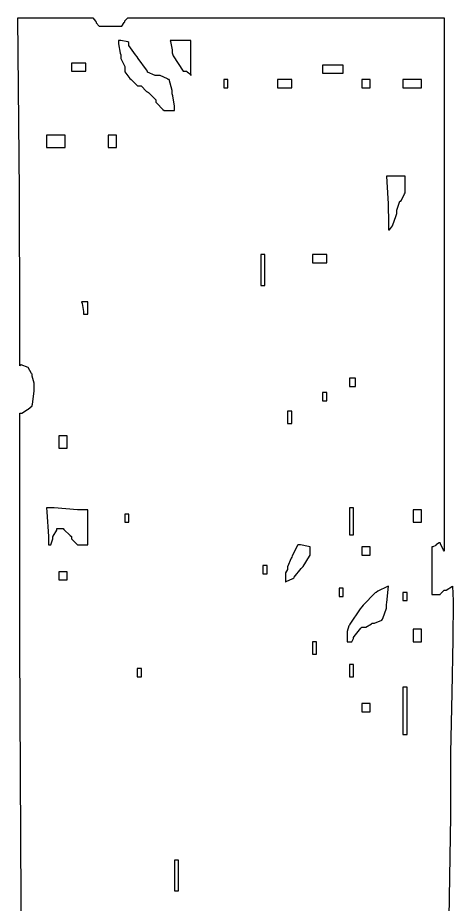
# Model space of a CAD drawing. Extents: x 58 to 299, y 50 to 312.
# Drawn here: x 291.57 to 299.03, y 192.88 to 208.07 of the extents above; entities that cross this region are included whole.
import ezdxf

# ---------------------------------------------------------------- set-up
doc = ezdxf.new("R2010")
doc.units = 0
doc.header["$MEASUREMENT"] = 0

msp = doc.modelspace()

# ---------------------------------------------------------------- linework, layer by layer
at = {"color": 40}
msp.add_lwpolyline([(291.667, 185.323), (291.607, 197.303), (291.607, 201.296), (291.641, 201.296), (291.738, 201.357), (291.747, 201.366), (291.747, 201.366), (291.817, 201.42), (291.817, 201.436), (291.826, 201.446), (291.853, 201.677), (291.853, 201.753), (291.853, 201.807), (291.817, 201.927), (291.817, 201.965), (291.808, 201.975), (291.751, 202.077), (291.632, 202.12), (291.607, 202.106), (291.607, 202.851), (291.601, 205.088), (291.579, 207.469), (291.571, 208.069), (291.888, 208.069), (292.603, 208.069), (292.842, 208.069), (292.858, 208.069), (292.902, 208.008), (292.912, 207.998), (292.912, 207.981), (292.964, 207.927), (292.982, 207.927), (293.026, 207.927), (293.125, 207.927), (293.158, 207.927), (293.202, 207.927), (293.302, 207.927), (293.335, 207.927), (293.351, 207.927), (293.395, 207.99), (293.405, 207.998), (293.405, 208.016), (293.457, 208.069), (293.475, 208.069), (293.836, 208.069), (294.924, 208.069), (296.174, 208.069), (297.425, 208.069), (298.511, 208.069), (298.873, 208.069), (298.873, 206.924), (298.873, 203.487), (298.873, 200.071), (298.873, 198.931), (298.863, 198.949), (298.811, 199.056), (298.803, 199.073), (298.785, 199.073), (298.741, 199.047), (298.733, 199.037), (298.733, 199.029), (298.679, 199.003), (298.662, 199.003), (298.662, 198.8), (298.662, 198.344), (298.662, 198.191), (298.662, 198.191), (298.767, 198.191), (298.803, 198.191), (298.811, 198.2), (298.873, 198.261), (298.873, 198.261), (298.908, 198.261), (299.015, 198.331), (299.015, 198.331), (299.018, 198.331), (299.029, 198.079), (299.023, 197.419), (299.004, 196.501), (298.985, 195.731), (298.979, 195.475), (298.979, 194.39), (298.943, 191.95)], dxfattribs=at)
for points in [[(293.299, 207.68), (293.299, 207.619), (293.325, 207.461), (293.335, 207.433), (293.335, 207.373), (293.405, 207.234), (293.405, 207.187), (293.405, 207.143), (293.493, 207.028), (293.511, 207.01), (293.528, 206.994), (293.62, 206.904), (293.652, 206.904), (293.686, 206.904), (293.776, 206.808), (293.794, 206.798), (293.81, 206.79), (293.934, 206.664), (293.934, 206.622), (293.951, 206.605), (294.058, 206.499), (294.076, 206.481), (294.12, 206.481), (294.219, 206.481), (294.253, 206.481), (294.253, 206.553), (294.225, 206.729), (294.217, 206.764), (294.217, 206.825), (294.163, 207.01), (294.146, 207.01), (294.137, 207.02), (294.011, 207.081), (293.97, 207.081), (293.926, 207.081), (293.794, 207.134), (293.794, 207.151), (293.776, 207.178), (293.634, 207.371), (293.617, 207.397), (293.59, 207.433), (293.475, 207.593), (293.475, 207.646), (293.457, 207.655), (293.338, 207.68), (293.299, 207.68)], [(294.217, 207.469), (294.233, 207.417), (294.405, 207.151), (294.463, 207.151), (294.472, 207.143), (294.533, 207.097), (294.533, 207.081), (294.533, 207.231), (294.533, 207.568), (294.533, 207.68), (294.445, 207.68), (294.247, 207.68), (294.181, 207.68), (294.189, 207.663), (294.217, 207.519), (294.217, 207.469)], [(292.489, 207.151), (292.549, 207.151), (292.688, 207.151), (292.735, 207.151), (292.735, 207.151), (292.735, 207.258), (292.735, 207.293), (292.673, 207.293), (292.534, 207.293), (292.489, 207.293), (292.489, 207.258), (292.489, 207.178), (292.489, 207.151)], [(296.792, 207.117), (296.881, 207.117), (297.079, 207.117), (297.145, 207.117), (297.145, 207.152), (297.145, 207.231), (297.145, 207.257), (297.057, 207.257), (296.858, 207.257), (296.792, 207.257), (296.792, 207.222), (296.792, 207.144), (296.792, 207.117)], [(295.099, 206.868), (295.115, 206.868), (295.155, 206.868), (295.169, 206.868), (295.169, 206.868), (295.169, 206.976), (295.169, 207.01), (295.151, 207.01), (295.111, 207.01), (295.099, 207.01), (295.099, 206.976), (295.099, 206.896), (295.099, 206.868)], [(296.017, 206.868), (296.077, 206.868), (296.216, 206.868), (296.263, 206.868), (296.263, 206.904), (296.263, 206.984), (296.263, 207.01), (296.201, 207.01), (296.062, 207.01), (296.017, 207.01), (296.017, 206.976), (296.017, 206.896), (296.017, 206.868)], [(297.462, 206.868), (297.496, 206.868), (297.576, 206.868), (297.604, 206.868), (297.604, 206.904), (297.604, 206.984), (297.604, 207.01), (297.604, 207.01), (297.496, 207.01), (297.462, 207.01), (297.462, 206.976), (297.462, 206.896), (297.462, 206.868)], [(298.167, 206.868), (298.246, 206.868), (298.425, 206.868), (298.486, 206.868), (298.486, 206.904), (298.486, 206.984), (298.486, 207.01), (298.406, 207.01), (298.227, 207.01), (298.167, 207.01), (298.167, 206.976), (298.167, 206.896), (298.167, 206.868)], [(292.064, 205.846), (292.143, 205.846), (292.322, 205.846), (292.383, 205.846), (292.383, 205.899), (292.383, 206.019), (292.383, 206.058), (292.302, 206.058), (292.123, 206.058), (292.064, 206.058), (292.064, 206.006), (292.064, 205.886), (292.064, 205.846)], [(293.122, 205.846), (293.157, 205.846), (293.237, 205.846), (293.265, 205.846), (293.265, 205.899), (293.265, 206.019), (293.265, 206.058), (293.229, 206.058), (293.149, 206.058), (293.122, 206.058), (293.122, 206.006), (293.122, 205.886), (293.122, 205.846)], [(297.921, 204.435), (297.937, 204.435), (297.991, 204.505), (297.991, 204.505), (297.991, 204.505), (298.052, 204.683), (298.061, 204.717), (298.061, 204.771), (298.115, 204.928), (298.133, 204.928), (298.141, 204.946), (298.194, 205.054), (298.203, 205.07), (298.203, 205.142), (298.203, 205.3), (298.203, 205.353), (298.123, 205.353), (297.944, 205.353), (297.885, 205.353), (297.893, 205.256), (297.915, 204.881), (297.921, 204.546), (297.921, 204.435)], [(295.734, 203.483), (295.751, 203.483), (295.79, 203.483), (295.804, 203.483), (295.804, 203.615), (295.804, 203.913), (295.804, 204.012), (295.786, 204.012), (295.746, 204.012), (295.734, 204.012), (295.734, 203.879), (295.734, 203.582), (295.734, 203.483)], [(296.616, 203.87), (296.677, 203.87), (296.816, 203.87), (296.863, 203.87), (296.863, 203.906), (296.863, 203.986), (296.863, 204.012), (296.8, 204.012), (296.661, 204.012), (296.616, 204.012), (296.616, 203.977), (296.616, 203.897), (296.616, 203.87)], [(292.699, 202.988), (292.716, 202.988), (292.756, 202.988), (292.77, 202.988), (292.77, 203.042), (292.77, 203.162), (292.77, 203.2), (292.743, 203.2), (292.684, 203.2), (292.665, 203.2), (292.673, 203.174), (292.699, 203.035), (292.699, 202.988)], [(297.251, 201.753), (297.277, 201.753), (297.335, 201.753), (297.356, 201.753), (297.356, 201.789), (297.356, 201.869), (297.356, 201.895), (297.33, 201.895), (297.27, 201.895), (297.251, 201.895), (297.251, 201.861), (297.251, 201.781), (297.251, 201.753)], [(296.792, 201.506), (296.809, 201.506), (296.849, 201.506), (296.863, 201.506), (296.863, 201.542), (296.863, 201.622), (296.863, 201.648), (296.845, 201.648), (296.805, 201.648), (296.792, 201.648), (296.792, 201.614), (296.792, 201.534), (296.792, 201.506)], [(296.193, 201.119), (296.209, 201.119), (296.249, 201.119), (296.263, 201.119), (296.263, 201.173), (296.263, 201.291), (296.263, 201.33), (296.245, 201.33), (296.205, 201.33), (296.193, 201.33), (296.193, 201.278), (296.193, 201.159), (296.193, 201.119)], [(292.276, 200.695), (292.311, 200.695), (292.389, 200.695), (292.417, 200.695), (292.417, 200.749), (292.417, 200.868), (292.417, 200.907), (292.381, 200.907), (292.302, 200.907), (292.276, 200.907), (292.276, 200.855), (292.276, 200.735), (292.276, 200.695)], [(292.1, 199.037), (292.136, 199.037), (292.136, 199.037), (292.17, 199.144), (292.17, 199.179), (292.179, 199.189), (292.24, 199.288), (292.24, 199.319), (292.258, 199.319), (292.299, 199.319), (292.312, 199.319), (292.347, 199.319), (292.363, 199.303), (292.471, 199.197), (292.489, 199.179), (292.489, 199.144), (292.593, 199.037), (292.629, 199.037), (292.664, 199.037), (292.742, 199.037), (292.77, 199.037), (292.77, 199.187), (292.77, 199.525), (292.77, 199.636), (292.593, 199.636), (292.196, 199.672), (292.064, 199.672), (292.072, 199.602), (292.1, 199.179), (292.1, 199.037)], [(293.405, 199.426), (293.421, 199.426), (293.461, 199.426), (293.475, 199.426), (293.475, 199.461), (293.475, 199.54), (293.475, 199.566), (293.457, 199.566), (293.417, 199.566), (293.405, 199.566), (293.405, 199.532), (293.405, 199.453), (293.405, 199.426)], [(297.251, 199.213), (297.267, 199.213), (297.308, 199.213), (297.321, 199.213), (297.321, 199.329), (297.321, 199.587), (297.321, 199.672), (297.303, 199.672), (297.264, 199.672), (297.251, 199.672), (297.251, 199.558), (297.251, 199.3), (297.251, 199.213)], [(298.344, 199.426), (298.378, 199.426), (298.458, 199.426), (298.486, 199.426), (298.486, 199.479), (298.486, 199.598), (298.486, 199.636), (298.486, 199.636), (298.378, 199.636), (298.344, 199.636), (298.344, 199.584), (298.344, 199.465), (298.344, 199.426)], [(296.369, 199.037), (296.359, 199.029), (296.271, 198.852), (296.263, 198.826), (296.253, 198.808), (296.193, 198.664), (296.193, 198.614), (296.193, 198.614), (296.157, 198.562), (296.157, 198.544), (296.157, 198.509), (296.157, 198.429), (296.157, 198.402), (296.165, 198.411), (296.28, 198.465), (296.297, 198.473), (296.306, 198.483), (296.422, 198.632), (296.44, 198.65), (296.456, 198.668), (296.57, 198.844), (296.58, 198.86), (296.58, 198.896), (296.58, 198.976), (296.58, 199.003), (296.552, 199.012), (296.414, 199.037), (296.369, 199.037)], [(297.462, 198.86), (297.496, 198.86), (297.576, 198.86), (297.604, 198.86), (297.604, 198.896), (297.604, 198.976), (297.604, 199.003), (297.604, 199.003), (297.496, 199.003), (297.462, 199.003), (297.462, 198.968), (297.462, 198.888), (297.462, 198.86)], [(295.768, 198.544), (295.786, 198.544), (295.826, 198.544), (295.84, 198.544), (295.84, 198.579), (295.84, 198.658), (295.84, 198.684), (295.822, 198.684), (295.781, 198.684), (295.768, 198.684), (295.768, 198.684), (295.768, 198.579), (295.768, 198.544)], [(292.276, 198.438), (292.311, 198.438), (292.389, 198.438), (292.417, 198.438), (292.417, 198.438), (292.417, 198.544), (292.417, 198.578), (292.381, 198.578), (292.302, 198.578), (292.276, 198.578), (292.276, 198.544), (292.276, 198.465), (292.276, 198.438)], [(297.075, 198.155), (297.091, 198.155), (297.145, 198.155), (297.145, 198.155), (297.145, 198.191), (297.145, 198.271), (297.145, 198.297), (297.127, 198.297), (297.087, 198.297), (297.075, 198.297), (297.075, 198.263), (297.075, 198.182), (297.075, 198.155)], [(297.708, 198.225), (297.691, 198.217), (297.488, 198.006), (297.462, 197.979), (297.434, 197.944), (297.259, 197.68), (297.251, 197.662), (297.241, 197.653), (297.215, 197.554), (297.215, 197.52), (297.215, 197.485), (297.215, 197.407), (297.215, 197.379), (297.232, 197.379), (297.272, 197.379), (297.285, 197.379), (297.294, 197.379), (297.321, 197.433), (297.321, 197.449), (297.33, 197.467), (297.444, 197.609), (297.462, 197.626), (297.462, 197.626), (297.498, 197.626), (297.498, 197.626), (297.532, 197.626), (297.629, 197.688), (297.638, 197.696), (297.682, 197.696), (297.805, 197.75), (297.815, 197.768), (297.823, 197.777), (297.885, 197.955), (297.885, 198.015), (297.893, 198.05), (297.921, 198.331), (297.921, 198.331), (297.903, 198.323), (297.735, 198.243), (297.708, 198.225)], [(298.167, 198.085), (298.184, 198.085), (298.224, 198.085), (298.238, 198.085), (298.238, 198.121), (298.238, 198.199), (298.238, 198.225), (298.22, 198.225), (298.18, 198.225), (298.167, 198.225), (298.167, 198.191), (298.167, 198.112), (298.167, 198.085)], [(298.344, 197.379), (298.378, 197.379), (298.458, 197.379), (298.486, 197.379), (298.486, 197.433), (298.486, 197.553), (298.486, 197.592), (298.486, 197.592), (298.378, 197.592), (298.344, 197.592), (298.344, 197.539), (298.344, 197.419), (298.344, 197.379)], [(296.616, 197.167), (296.632, 197.167), (296.672, 197.167), (296.686, 197.167), (296.686, 197.221), (296.686, 197.341), (296.686, 197.379), (296.668, 197.379), (296.628, 197.379), (296.616, 197.379), (296.616, 197.327), (296.616, 197.207), (296.616, 197.167)], [(297.251, 196.78), (297.267, 196.78), (297.308, 196.78), (297.321, 196.78), (297.321, 196.833), (297.321, 196.952), (297.321, 196.99), (297.303, 196.99), (297.264, 196.99), (297.251, 196.99), (297.251, 196.938), (297.251, 196.82), (297.251, 196.78)], [(293.617, 196.78), (293.634, 196.78), (293.674, 196.78), (293.688, 196.78), (293.688, 196.815), (293.688, 196.894), (293.688, 196.92), (293.67, 196.92), (293.63, 196.92), (293.617, 196.92), (293.617, 196.886), (293.617, 196.807), (293.617, 196.78)], [(298.167, 195.792), (298.184, 195.792), (298.224, 195.792), (298.238, 195.792), (298.238, 195.996), (298.238, 196.452), (298.238, 196.603), (298.22, 196.603), (298.18, 196.603), (298.167, 196.603), (298.167, 196.401), (298.167, 195.945), (298.167, 195.792)], [(297.462, 196.18), (297.496, 196.18), (297.576, 196.18), (297.604, 196.18), (297.604, 196.216), (297.604, 196.295), (297.604, 196.321), (297.604, 196.321), (297.496, 196.321), (297.462, 196.321), (297.462, 196.286), (297.462, 196.208), (297.462, 196.18)], [(294.253, 193.11), (294.269, 193.11), (294.309, 193.11), (294.323, 193.11), (294.323, 193.242), (294.323, 193.54), (294.323, 193.639), (294.305, 193.639), (294.265, 193.639), (294.253, 193.639), (294.253, 193.507), (294.253, 193.209), (294.253, 193.11)]]:
    msp.add_lwpolyline(points, close=True, dxfattribs=at)

doc.saveas('drawing.dxf')
